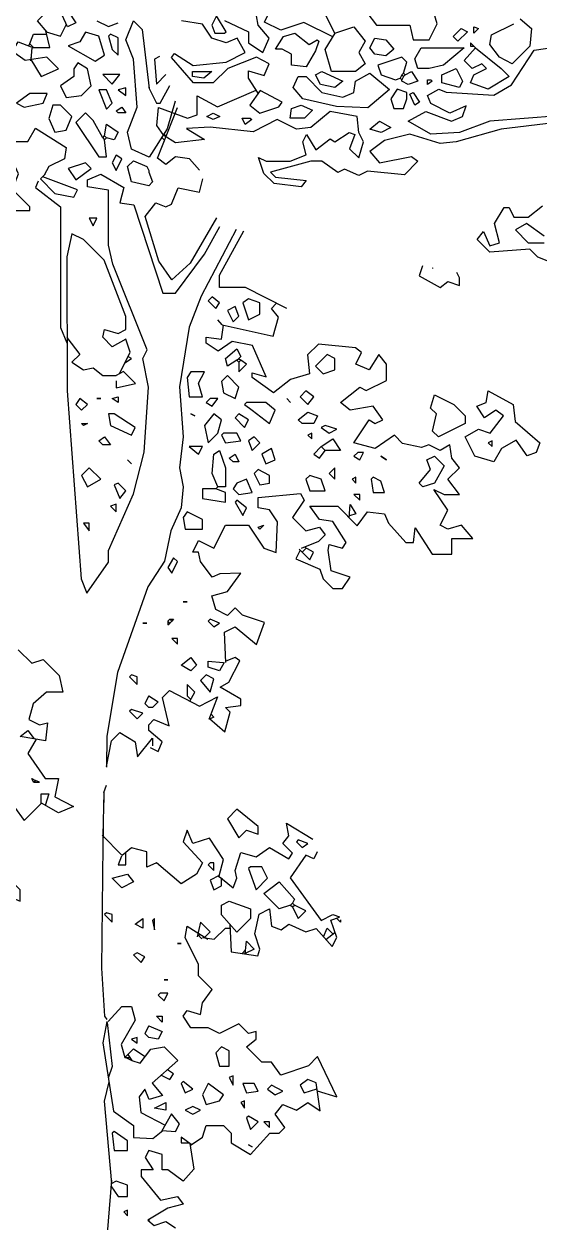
# Model space of a CAD drawing. Header units: metres. Extents: x -3.8 to 7.9, y -0.6 to 14.
# Drawn here: x 0.13 to 1.435, y 4.331 to 7.367 of the extents above; entities that cross this region are included whole.
import ezdxf

# ---------------------------------------------------------------- set-up
doc = ezdxf.new("R2010")
doc.units = ezdxf.units.M
doc.layers.add('ceco.net 88 green shadow', color=102, linetype='Continuous')
doc.layers.add('ceco.net 88 pair trees', color=7, linetype='Continuous')

msp = doc.modelspace()

# ---------------------------------------------------------------- linework, layer by layer
at = {"layer": 'ceco.net 88 green shadow', "linetype": 'Continuous'}
for p, q in [((0.6182, 7.3874), (0.6061, 7.3631)), ((0.6425, 7.3469), (0.6182, 7.3874)), ((1.3877, 7.3793), (1.4161, 7.355)), ((0.3152, 7.3747), (0.3444, 7.3601)), ((0.3444, 7.3601), (0.3687, 7.3698)), ((0.6061, 7.3631), (0.6142, 7.3429)), ((0.6385, 7.3429), (0.6425, 7.3469)), ((1.2176, 7.3348), (1.2379, 7.355)), ((1.2541, 7.3469), (1.2298, 7.3226)), ((1.2379, 7.355), (1.2541, 7.3469)), ((1.2703, 7.3429), (1.2703, 7.3591)), ((1.2703, 7.3591), (1.2824, 7.355)), ((1.2824, 7.355), (1.2703, 7.3429)), ((1.3148, 7.3388), (1.3715, 7.3672)), ((1.4161, 7.355), (1.412, 7.3105)), ((0.2715, 7.3212), (0.2423, 7.3115)), ((0.286, 7.3455), (0.2715, 7.3212)), ((0.3201, 7.3358), (0.286, 7.3455)), ((0.3346, 7.2872), (0.3201, 7.3358)), ((0.3492, 7.3407), (0.3444, 7.3358)), ((0.3444, 7.3358), (0.3541, 7.3018)), ((0.3687, 7.331), (0.3492, 7.3407)), ((0.3687, 7.2872), (0.3687, 7.331)), ((0.6142, 7.3429), (0.6385, 7.3429)), ((0.7681, 7.3024), (0.7883, 7.3348)), ((0.7883, 7.3348), (0.8167, 7.3429)), ((0.8167, 7.3429), (0.8531, 7.3145)), ((0.8531, 7.3145), (0.8734, 7.3267)), ((0.8774, 7.3226), (0.8693, 7.2983)), ((0.8734, 7.3267), (0.8774, 7.3226)), ((1.007, 7.3064), (1.0192, 7.3307)), ((1.0192, 7.3307), (1.0475, 7.3267)), ((1.0475, 7.3267), (1.0678, 7.3024)), ((1.2298, 7.3226), (1.2176, 7.3348)), ((1.2703, 7.3105), (1.2622, 7.3186)), ((1.2622, 7.3186), (1.2622, 7.3105)), ((1.3108, 7.3145), (1.3148, 7.3388)), ((0.2423, 7.3115), (0.3103, 7.2726)), ((0.3103, 7.2726), (0.3346, 7.2872)), ((0.3541, 7.3018), (0.3687, 7.2872)), ((0.7843, 7.3024), (0.7681, 7.3024)), ((0.8086, 7.2902), (0.7843, 7.3024)), ((0.8086, 7.2821), (0.8086, 7.2902)), ((0.8693, 7.2983), (0.845, 7.2578)), ((1.0192, 7.2902), (1.007, 7.3064)), ((1.0475, 7.2862), (1.0192, 7.2902)), ((1.0678, 7.3024), (1.0475, 7.2862)), ((1.1204, 7.2781), (1.1366, 7.3064)), ((1.1366, 7.3064), (1.246, 7.3064)), ((1.246, 7.3064), (1.1933, 7.2619)), ((1.246, 7.274), (1.2743, 7.3064)), ((1.2622, 7.3105), (1.2703, 7.3105)), ((1.2743, 7.3064), (1.2703, 7.3105)), ((1.2743, 7.3064), (1.3391, 7.2538)), ((1.3351, 7.2821), (1.3108, 7.3145)), ((1.412, 7.3105), (1.3675, 7.2659)), ((0.2666, 7.2678), (0.2569, 7.2532)), ((0.2909, 7.2532), (0.2666, 7.2678)), ((0.474, 7.284), (0.461, 7.2775)), ((0.461, 7.2775), (0.4659, 7.2143)), ((0.8086, 7.2619), (0.8086, 7.2821)), ((0.845, 7.2578), (0.8086, 7.2619)), ((1.088, 7.2821), (1.0273, 7.2619)), ((1.0273, 7.2619), (1.0354, 7.2376)), ((1.1002, 7.27), (1.088, 7.2821)), ((1.0921, 7.2416), (1.1002, 7.27)), ((1.1285, 7.2538), (1.1204, 7.2781)), ((1.1933, 7.2619), (1.1569, 7.2538)), ((1.2662, 7.2538), (1.246, 7.274)), ((1.2905, 7.2659), (1.2662, 7.2538)), ((1.3027, 7.2538), (1.2905, 7.2659)), ((1.3675, 7.2659), (1.3351, 7.2821)), ((0.2569, 7.2338), (0.2229, 7.2095)), ((0.2569, 7.2532), (0.2569, 7.2338)), ((0.3006, 7.2095), (0.2909, 7.2532)), ((0.3298, 7.2386), (0.3541, 7.2143)), ((0.3735, 7.2386), (0.3298, 7.2386)), ((0.3541, 7.2143), (0.3735, 7.2386)), ((0.4659, 7.2143), (0.49, 7.2385)), ((0.5575, 7.2335), (0.5575, 7.2457)), ((0.5575, 7.2457), (0.6061, 7.2457)), ((0.5858, 7.2295), (0.5575, 7.2335)), ((0.6061, 7.2457), (0.5858, 7.2295)), ((0.8693, 7.2376), (0.8855, 7.2457)), ((0.8815, 7.2133), (0.8693, 7.2376)), ((0.8855, 7.2457), (0.9382, 7.2214)), ((1.0354, 7.2376), (1.0718, 7.2254)), ((1.0718, 7.2254), (1.084, 7.2295)), ((1.088, 7.2376), (1.084, 7.2295)), ((1.088, 7.2254), (1.084, 7.2295)), ((1.0921, 7.2416), (1.088, 7.2376)), ((1.0921, 7.2335), (1.088, 7.2376)), ((1.0921, 7.2335), (1.088, 7.2254)), ((1.088, 7.2214), (1.088, 7.2254)), ((1.0961, 7.2376), (1.0921, 7.2416)), ((1.0961, 7.2376), (1.0921, 7.2335)), ((1.0961, 7.2376), (1.1123, 7.2457)), ((1.1123, 7.2457), (1.1285, 7.2214)), ((1.1488, 7.2538), (1.1285, 7.2538)), ((1.1569, 7.2538), (1.1488, 7.2538)), ((1.1528, 7.2133), (1.1528, 7.2254)), ((1.1528, 7.2254), (1.1609, 7.2254)), ((1.1609, 7.2254), (1.165, 7.2214)), ((1.1893, 7.2376), (1.2257, 7.2538)), ((1.1893, 7.2173), (1.1893, 7.2376)), ((1.2257, 7.2538), (1.2419, 7.2214)), ((1.2622, 7.2173), (1.2703, 7.2376)), ((1.2703, 7.2376), (1.3027, 7.2538)), ((1.3594, 7.2335), (1.3067, 7.2011)), ((1.3391, 7.2538), (1.3594, 7.2335)), ((0.2229, 7.2095), (0.2374, 7.1803)), ((0.2763, 7.1852), (0.3006, 7.2095)), ((0.3201, 7.1997), (0.3395, 7.1511)), ((0.3395, 7.1997), (0.3201, 7.1997)), ((0.3541, 7.1657), (0.3395, 7.1997)), ((0.3881, 7.2046), (0.3687, 7.1997)), ((0.3687, 7.1997), (0.3881, 7.1852)), ((0.3881, 7.1852), (0.3881, 7.2046)), ((0.4464, 7.2095), (0.4464, 7.2046)), ((0.9179, 7.2052), (0.8815, 7.2133)), ((0.9382, 7.2214), (0.9179, 7.2052)), ((1.0759, 7.2011), (1.0597, 7.1768)), ((1.1002, 7.193), (1.0759, 7.2011)), ((1.1042, 7.2133), (1.088, 7.2214)), ((1.1285, 7.2214), (1.1042, 7.2133)), ((1.165, 7.2214), (1.1528, 7.2133)), ((1.2338, 7.2052), (1.1893, 7.2173)), ((1.2419, 7.2214), (1.2338, 7.2052)), ((1.3067, 7.2011), (1.2622, 7.2173)), ((0.1451, 7.19), (0.1111, 7.1657)), ((0.1111, 7.1657), (0.1305, 7.156)), ((0.1305, 7.156), (0.1791, 7.1657)), ((0.1888, 7.19), (0.1451, 7.19)), ((0.1791, 7.1657), (0.1888, 7.19)), ((0.2374, 7.1803), (0.2763, 7.1852)), ((0.3395, 7.1511), (0.3541, 7.1657)), ((1.0597, 7.1768), (1.0678, 7.1525)), ((1.0921, 7.1525), (1.1002, 7.1768)), ((1.1002, 7.1768), (1.1002, 7.193)), ((1.1083, 7.189), (1.1164, 7.193)), ((1.1204, 7.1606), (1.1083, 7.189)), ((1.1164, 7.193), (1.1326, 7.1687)), ((1.1326, 7.1687), (1.1204, 7.1606)), ((0.2034, 7.1609), (0.1937, 7.1268)), ((0.2229, 7.1609), (0.2034, 7.1609)), ((0.252, 7.1317), (0.2229, 7.1609)), ((0.286, 7.1414), (0.2617, 7.1171)), ((0.3055, 7.122), (0.286, 7.1414)), ((0.3638, 7.1463), (0.3784, 7.156)), ((0.3687, 7.1414), (0.3638, 7.1463)), ((0.3881, 7.1414), (0.3687, 7.1414)), ((0.3784, 7.156), (0.3881, 7.1414)), ((0.5939, 7.1323), (0.6101, 7.1404)), ((0.6101, 7.1404), (0.6263, 7.1323)), ((0.8045, 7.1282), (0.8086, 7.1525)), ((0.8086, 7.1525), (0.8329, 7.1606)), ((0.8329, 7.1606), (0.8612, 7.1485)), ((0.8612, 7.1485), (0.841, 7.1282)), ((1.0678, 7.1525), (1.0921, 7.1525)), ((0.1937, 7.1268), (0.2083, 7.0928)), ((0.2374, 7.0977), (0.252, 7.1317)), ((0.2617, 7.1171), (0.3201, 7.0296)), ((0.3298, 7.0782), (0.3055, 7.122)), ((0.3346, 7.0831), (0.3395, 7.1123)), ((0.3395, 7.1123), (0.3687, 7.0928)), ((0.6101, 7.1242), (0.5939, 7.1323)), ((0.6263, 7.1323), (0.6101, 7.1242)), ((0.6911, 7.112), (0.683, 7.1282)), ((0.683, 7.1282), (0.7033, 7.1282)), ((0.7073, 7.1242), (0.6911, 7.112)), ((0.7033, 7.1282), (0.7073, 7.1242)), ((0.841, 7.1282), (0.8045, 7.1282)), ((1.007, 7.0999), (1.0313, 7.1201)), ((1.0313, 7.1201), (1.0597, 7.1039)), ((1.0597, 7.1039), (1.0354, 7.0918)), ((0.2083, 7.0928), (0.2374, 7.0977)), ((0.3298, 7.0782), (0.3346, 7.0831)), ((0.3298, 7.0782), (0.3346, 7.0734)), ((0.3346, 7.0831), (0.3395, 7.0782)), ((0.3346, 7.0734), (0.3395, 7.0782)), ((0.3395, 7.0296), (0.3346, 7.0734)), ((0.3589, 7.0734), (0.3395, 7.0782)), ((0.3687, 7.0928), (0.3589, 7.0734)), ((1.0354, 7.0918), (1.007, 7.0999)), ((0.286, 7.0151), (0.2423, 7.0005)), ((0.3006, 7.0005), (0.286, 7.0151)), ((0.3201, 7.0296), (0.3395, 7.0296)), ((0.3638, 7.0345), (0.3541, 7.0151)), ((0.3541, 7.0151), (0.3638, 6.9956)), ((0.3784, 7.0248), (0.3638, 7.0345)), ((0.3638, 6.9956), (0.3784, 7.0248)), ((0.393, 7.0053), (0.4075, 7.0199)), ((0.4075, 7.0199), (0.4416, 7.0053)), ((0.2423, 7.0005), (0.2617, 6.9713)), ((0.2617, 6.9713), (0.3006, 7.0005)), ((0.4027, 6.9665), (0.393, 7.0053)), ((0.4416, 7.0053), (0.4464, 6.9956)), ((0.4464, 6.9956), (0.4464, 6.9908)), ((0.4464, 6.9956), (0.4464, 6.9908)), ((0.4464, 6.9908), (0.4561, 6.9665)), ((0.4464, 6.9567), (0.4027, 6.9665)), ((0.4561, 6.9665), (0.4464, 6.9567)), ((0.2958, 6.8741), (0.3055, 6.8547)), ((0.3152, 6.8741), (0.2958, 6.8741)), ((0.3055, 6.8547), (0.3152, 6.8741)), ((1.1655, 6.749), (1.1657, 6.7478)), ((1.1657, 6.7478), (1.1676, 6.7485)), ((0.6068, 6.6749), (0.5971, 6.6651)), ((0.5971, 6.6651), (0.6165, 6.6457)), ((0.6262, 6.6603), (0.6068, 6.6749)), ((0.6165, 6.6457), (0.6262, 6.6603)), ((0.6651, 6.6506), (0.6457, 6.6408)), ((0.6748, 6.6263), (0.6651, 6.6506)), ((0.6991, 6.67), (0.6846, 6.6603)), ((0.6846, 6.6603), (0.6991, 6.6165)), ((0.7283, 6.6603), (0.6991, 6.67)), ((0.7283, 6.6311), (0.7283, 6.6603)), ((0.6457, 6.6408), (0.6603, 6.6117)), ((0.6603, 6.6117), (0.6748, 6.6263)), ((0.6991, 6.6165), (0.7283, 6.6311)), ((0.6408, 6.5193), (0.67, 6.5436)), ((0.67, 6.5436), (0.6797, 6.5242)), ((0.8984, 6.5291), (0.8692, 6.4999)), ((0.9178, 6.5193), (0.8984, 6.5291)), ((0.6457, 6.4999), (0.6408, 6.5193)), ((0.67, 6.5145), (0.6457, 6.4999)), ((0.67, 6.5145), (0.6748, 6.5193)), ((0.67, 6.5145), (0.6748, 6.5096)), ((0.6797, 6.5242), (0.6748, 6.5193)), ((0.6748, 6.5193), (0.6797, 6.5145)), ((0.6748, 6.5096), (0.6797, 6.5145)), ((0.6748, 6.5096), (0.6748, 6.4853)), ((0.6748, 6.4853), (0.6943, 6.5048)), ((0.6943, 6.5048), (0.6797, 6.5145)), ((0.8692, 6.4999), (0.8887, 6.4805)), ((0.9178, 6.4902), (0.9178, 6.5193)), ((0.5533, 6.4853), (0.5436, 6.4707)), ((0.5436, 6.4707), (0.5485, 6.4221)), ((0.5874, 6.4853), (0.5533, 6.4853)), ((0.5728, 6.4562), (0.5874, 6.4853)), ((0.6457, 6.4756), (0.6311, 6.461)), ((0.6748, 6.4464), (0.6457, 6.4756)), ((0.8887, 6.4805), (0.9178, 6.4902)), ((0.5825, 6.4221), (0.5728, 6.4562)), ((0.6311, 6.461), (0.636, 6.4319)), ((0.6651, 6.4173), (0.6748, 6.4464)), ((0.8449, 6.4367), (0.8304, 6.4221)), ((0.8644, 6.4221), (0.8449, 6.4367)), ((0.2715, 6.4173), (0.2617, 6.4027)), ((0.2909, 6.4027), (0.2715, 6.4173)), ((0.3152, 6.4173), (0.3249, 6.4173)), ((0.3249, 6.4173), (0.3152, 6.4173)), ((0.3541, 6.4173), (0.3687, 6.4221)), ((0.3687, 6.4076), (0.3541, 6.4173)), ((0.3687, 6.4221), (0.3687, 6.4076)), ((0.5485, 6.4221), (0.5825, 6.4221)), ((0.6019, 6.4173), (0.5922, 6.4076)), ((0.5922, 6.4076), (0.6068, 6.3978)), ((0.6214, 6.4173), (0.6019, 6.4173)), ((0.6068, 6.3978), (0.6214, 6.4173)), ((0.636, 6.4319), (0.6651, 6.4173)), ((0.6943, 6.4076), (0.6894, 6.4027)), ((0.7429, 6.4076), (0.6943, 6.4076)), ((0.7672, 6.3881), (0.7429, 6.4076)), ((0.7963, 6.4173), (0.8061, 6.4076)), ((0.8061, 6.4076), (0.7963, 6.4173)), ((0.8304, 6.4221), (0.8498, 6.4027)), ((0.8498, 6.4027), (0.8644, 6.4221)), ((1.1608, 6.393), (1.1706, 6.427)), ((1.1706, 6.427), (1.2192, 6.4027)), ((0.2617, 6.4027), (0.2763, 6.3881)), ((0.2763, 6.3881), (0.2909, 6.4027)), ((0.3444, 6.3784), (0.3492, 6.3492)), ((0.3589, 6.3784), (0.3444, 6.3784)), ((0.4124, 6.3444), (0.3589, 6.3784)), ((0.5533, 6.3784), (0.5631, 6.3735)), ((0.5631, 6.3735), (0.5533, 6.3784)), ((0.6117, 6.3784), (0.5874, 6.3492)), ((0.6311, 6.3638), (0.6117, 6.3784)), ((0.6748, 6.3784), (0.6651, 6.3687)), ((0.6991, 6.3638), (0.6748, 6.3784)), ((0.6894, 6.4027), (0.7089, 6.3881)), ((0.7089, 6.3881), (0.7526, 6.3541)), ((0.7526, 6.3541), (0.7672, 6.3881)), ((0.8255, 6.3638), (0.8498, 6.3833)), ((0.8498, 6.3833), (0.8741, 6.3735)), ((1.1754, 6.3784), (1.1608, 6.393)), ((1.1657, 6.3347), (1.1754, 6.3784)), ((1.2192, 6.4027), (1.2483, 6.3735)), ((0.2763, 6.3541), (0.2909, 6.3541)), ((0.2812, 6.3492), (0.2763, 6.3541)), ((0.2909, 6.3541), (0.2812, 6.3492)), ((0.3492, 6.3492), (0.4027, 6.3249)), ((0.4027, 6.3249), (0.4124, 6.3444)), ((0.5874, 6.3492), (0.5971, 6.3055)), ((0.6214, 6.3298), (0.6311, 6.3638)), ((0.6651, 6.3687), (0.6894, 6.3444)), ((0.6894, 6.3444), (0.6991, 6.3638)), ((0.8352, 6.3541), (0.8255, 6.3638)), ((0.8644, 6.3541), (0.8352, 6.3541)), ((0.8741, 6.3735), (0.8644, 6.3541)), ((0.8935, 6.3492), (0.8838, 6.3444)), ((0.8838, 6.3444), (0.9033, 6.3298)), ((0.9227, 6.3395), (0.8935, 6.3492)), ((1.2483, 6.3541), (1.1803, 6.3201)), ((1.2483, 6.3735), (1.2483, 6.3541)), ((0.3201, 6.3104), (0.3346, 6.3201)), ((0.3346, 6.3201), (0.3492, 6.3006)), ((0.5971, 6.3055), (0.6214, 6.3298)), ((0.636, 6.3298), (0.6311, 6.3249)), ((0.6311, 6.3249), (0.6408, 6.3055)), ((0.67, 6.3298), (0.636, 6.3298)), ((0.6797, 6.3104), (0.67, 6.3298)), ((0.7137, 6.3201), (0.6991, 6.3104)), ((0.7283, 6.3055), (0.7137, 6.3201)), ((0.8595, 6.3298), (0.8498, 6.3249)), ((0.8498, 6.3249), (0.8595, 6.3152)), ((0.8595, 6.3152), (0.8595, 6.3298)), ((0.8838, 6.2958), (0.913, 6.3152)), ((0.9033, 6.3298), (0.9227, 6.3395)), ((0.913, 6.3152), (0.9324, 6.2861)), ((1.1803, 6.3201), (1.1657, 6.3347)), ((0.3298, 6.3006), (0.3201, 6.3104)), ((0.3492, 6.3006), (0.3298, 6.3006)), ((0.5485, 6.2958), (0.5728, 6.2763)), ((0.5825, 6.2958), (0.5485, 6.2958)), ((0.5728, 6.2763), (0.5825, 6.2958)), ((0.6117, 6.2763), (0.6262, 6.2861)), ((0.6262, 6.2861), (0.6408, 6.2423)), ((0.6408, 6.3055), (0.6797, 6.3104)), ((0.6991, 6.3104), (0.7089, 6.2861)), ((0.7089, 6.2861), (0.7283, 6.3055)), ((0.7575, 6.2909), (0.7332, 6.2763)), ((0.7672, 6.2618), (0.7575, 6.2909)), ((0.8838, 6.2958), (0.8644, 6.2763)), ((0.879, 6.2666), (0.8935, 6.2861)), ((0.8838, 6.2958), (0.8935, 6.2861)), ((0.9324, 6.2861), (0.8935, 6.2861)), ((1.3164, 6.3104), (1.3066, 6.3055)), ((1.3066, 6.3055), (1.3164, 6.2958)), ((1.3164, 6.2958), (1.3164, 6.3104)), ((0.393, 6.2618), (0.4027, 6.252)), ((0.4027, 6.252), (0.393, 6.2618)), ((0.6068, 6.2277), (0.6117, 6.2763)), ((0.6505, 6.2666), (0.6651, 6.2763)), ((0.6603, 6.2569), (0.6505, 6.2666)), ((0.6748, 6.2569), (0.6603, 6.2569)), ((0.6651, 6.2763), (0.6748, 6.2569)), ((0.7332, 6.2763), (0.7429, 6.252)), ((0.7429, 6.252), (0.7672, 6.2618)), ((0.8644, 6.2763), (0.879, 6.2666)), ((0.9762, 6.2812), (0.9664, 6.2715)), ((0.9664, 6.2715), (0.981, 6.2618)), ((0.9907, 6.2812), (0.9762, 6.2812)), ((0.981, 6.2618), (0.9907, 6.2812)), ((1.0345, 6.2715), (1.0491, 6.2618)), ((1.0491, 6.2618), (1.0345, 6.2715)), ((1.1511, 6.2618), (1.1706, 6.2715)), ((1.1608, 6.2375), (1.1511, 6.2618)), ((1.1706, 6.2715), (1.1949, 6.2472)), ((0.2958, 6.2423), (0.2763, 6.2229)), ((0.3249, 6.2132), (0.2958, 6.2423)), ((0.6214, 6.1937), (0.6068, 6.2277)), ((0.6408, 6.2423), (0.6408, 6.1937)), ((0.7234, 6.2375), (0.7137, 6.2277)), ((0.7137, 6.2277), (0.7283, 6.1986)), ((0.7526, 6.2229), (0.7234, 6.2375)), ((0.9178, 6.2423), (0.9033, 6.2277)), ((0.9033, 6.2277), (0.9178, 6.2132)), ((0.9178, 6.2132), (0.9178, 6.2423)), ((1.1317, 6.2034), (1.1608, 6.2375)), ((1.1949, 6.2472), (1.1706, 6.2034)), ((0.2763, 6.2229), (0.2909, 6.1937)), ((0.2909, 6.1937), (0.3249, 6.2132)), ((0.3687, 6.2034), (0.3589, 6.1986)), ((0.3589, 6.1986), (0.3735, 6.1646)), ((0.3881, 6.184), (0.3687, 6.2034)), ((0.6165, 6.1889), (0.6214, 6.1937)), ((0.6408, 6.1937), (0.6214, 6.1937)), ((0.67, 6.2034), (0.6603, 6.1889)), ((0.6943, 6.2132), (0.67, 6.2034)), ((0.7089, 6.1791), (0.6943, 6.2132)), ((0.7283, 6.1986), (0.7526, 6.2034)), ((0.7526, 6.2034), (0.7526, 6.2229)), ((0.8547, 6.2229), (0.8449, 6.2132)), ((0.8449, 6.2132), (0.8547, 6.184)), ((0.8838, 6.2132), (0.8547, 6.2229)), ((0.8935, 6.184), (0.8838, 6.2132)), ((0.9713, 6.218), (0.9616, 6.2132)), ((0.9616, 6.2132), (0.9713, 6.2034)), ((0.9713, 6.2034), (0.9713, 6.218)), ((1.015, 6.218), (1.0102, 6.2132)), ((1.0102, 6.2132), (1.015, 6.1791)), ((1.0345, 6.2083), (1.015, 6.218)), ((1.0442, 6.1791), (1.0345, 6.2083)), ((1.1414, 6.1937), (1.1317, 6.2034)), ((1.1706, 6.2034), (1.1414, 6.1937)), ((0.3735, 6.1646), (0.3881, 6.184)), ((0.6165, 6.1889), (0.5825, 6.1889)), ((0.5825, 6.1889), (0.5825, 6.1646)), ((0.5825, 6.1646), (0.6408, 6.1548)), ((0.6408, 6.1791), (0.6165, 6.1889)), ((0.6408, 6.1548), (0.6408, 6.1791)), ((0.6603, 6.1889), (0.6748, 6.1743)), ((0.6748, 6.1743), (0.7089, 6.1791)), ((0.8547, 6.184), (0.8935, 6.184)), ((0.9664, 6.1743), (0.981, 6.1597)), ((0.981, 6.1743), (0.9664, 6.1743)), ((0.981, 6.1597), (0.981, 6.1743)), ((1.015, 6.1791), (1.0442, 6.1791)), ((0.3638, 6.15), (0.3492, 6.1451)), ((0.3492, 6.1451), (0.3638, 6.1305)), ((0.3638, 6.1305), (0.3638, 6.15)), ((0.67, 6.1597), (0.6651, 6.1548)), ((0.6651, 6.1548), (0.6846, 6.1208)), ((0.6943, 6.1403), (0.67, 6.1597)), ((0.6846, 6.1208), (0.6943, 6.1403)), ((0.5436, 6.1305), (0.5339, 6.116)), ((0.5339, 6.116), (0.5388, 6.0868)), ((0.5825, 6.1111), (0.5436, 6.1305)), ((0.5825, 6.0868), (0.5825, 6.1111)), ((0.2812, 6.1014), (0.2958, 6.0819)), ((0.2958, 6.1014), (0.2812, 6.1014)), ((0.2958, 6.0819), (0.2958, 6.1014)), ((0.5388, 6.0868), (0.5825, 6.0868)), ((0.7234, 6.0917), (0.738, 6.0965)), ((0.7283, 6.0868), (0.7234, 6.0917)), ((0.738, 6.0965), (0.7283, 6.0868)), ((0.5096, 6.0139), (0.495, 5.9896)), ((0.5193, 6.0042), (0.5096, 6.0139)), ((0.495, 5.9896), (0.5047, 5.975)), ((0.5047, 5.975), (0.5193, 6.0042)), ((0.5339, 5.9021), (0.5436, 5.9021)), ((0.5436, 5.9021), (0.5339, 5.9021)), ((0.4318, 5.8487), (0.4416, 5.8487)), ((0.4416, 5.8487), (0.4318, 5.8487)), ((0.495, 5.8535), (0.4999, 5.8584)), ((0.495, 5.8535), (0.495, 5.8438)), ((0.495, 5.8535), (0.4999, 5.8487)), ((0.495, 5.8438), (0.4999, 5.8487)), ((0.4999, 5.8584), (0.5096, 5.8584)), ((0.4999, 5.8584), (0.5047, 5.8535)), ((0.4999, 5.8487), (0.5047, 5.8535)), ((0.5096, 5.8584), (0.5047, 5.8535)), ((0.6019, 5.8584), (0.5971, 5.8535)), ((0.5971, 5.8535), (0.6117, 5.8389)), ((0.6262, 5.8487), (0.6019, 5.8584)), ((0.6117, 5.8389), (0.6262, 5.8487)), ((0.5047, 5.8098), (0.5193, 5.7952)), ((0.5193, 5.8098), (0.5047, 5.8098)), ((0.5193, 5.7952), (0.5193, 5.8098)), ((0.529, 5.7417), (0.5533, 5.7612)), ((0.5533, 5.7272), (0.529, 5.7417)), ((0.5533, 5.7612), (0.5679, 5.7417)), ((0.5679, 5.7417), (0.5533, 5.7272)), ((0.4027, 5.7174), (0.3978, 5.7126)), ((0.3978, 5.7126), (0.4173, 5.6931)), ((0.4173, 5.7126), (0.4027, 5.7174)), ((0.4173, 5.6931), (0.4173, 5.7126)), ((0.5922, 5.7174), (0.5776, 5.7029)), ((0.6117, 5.7077), (0.5922, 5.7174)), ((0.6019, 5.6737), (0.6117, 5.7077)), ((0.5776, 5.7029), (0.6019, 5.6737)), ((0.4464, 5.664), (0.4367, 5.6445)), ((0.4464, 5.664), (0.4707, 5.6494)), ((0.4707, 5.6494), (0.4561, 5.6348)), ((0.4027, 5.63), (0.3978, 5.6251)), ((0.3978, 5.6251), (0.4173, 5.6057)), ((0.4318, 5.6202), (0.4027, 5.63)), ((0.4173, 5.6057), (0.4318, 5.6202)), ((0.4367, 5.6445), (0.4464, 5.6348)), ((0.4561, 5.6348), (0.4464, 5.6348)), ((0.1548, 5.4453), (0.15, 5.455)), ((0.15, 5.455), (0.1597, 5.4501)), ((0.1548, 5.4453), (0.1597, 5.4501)), ((0.1548, 5.4453), (0.1694, 5.4453)), ((0.1694, 5.4453), (0.1597, 5.4501)), ((0.67, 5.3772), (0.6457, 5.3529)), ((0.7234, 5.3335), (0.67, 5.3772)), ((0.6457, 5.3529), (0.6748, 5.3043)), ((0.6748, 5.3043), (0.6943, 5.3238)), ((0.6943, 5.3238), (0.7234, 5.3141)), ((0.7234, 5.3141), (0.7234, 5.3335)), ((0.8255, 5.2995), (0.8206, 5.2946)), ((0.8206, 5.2946), (0.8352, 5.28)), ((0.8498, 5.2898), (0.8255, 5.2995)), ((0.8352, 5.28), (0.8498, 5.2898)), ((0.6019, 5.2412), (0.5971, 5.2363)), ((0.5971, 5.2363), (0.6117, 5.2217)), ((0.6117, 5.2412), (0.6019, 5.2412)), ((0.6117, 5.2217), (0.6117, 5.2412)), ((0.704, 5.2314), (0.6991, 5.2266)), ((0.6991, 5.2266), (0.7186, 5.1731)), ((0.7332, 5.2314), (0.704, 5.2314)), ((0.7477, 5.2023), (0.7332, 5.2314)), ((0.3541, 5.2023), (0.393, 5.212)), ((0.3784, 5.178), (0.3541, 5.2023)), ((0.4075, 5.1926), (0.3784, 5.178)), ((0.393, 5.212), (0.4075, 5.1926)), ((0.7186, 5.1731), (0.7477, 5.2023)), ((0.738, 5.1634), (0.7769, 5.1926)), ((0.7769, 5.1926), (0.8158, 5.1488)), ((0.7769, 5.1245), (0.738, 5.1634)), ((0.8061, 5.1342), (0.7769, 5.1245)), ((0.8061, 5.1342), (0.8109, 5.1391)), ((0.8061, 5.1342), (0.8109, 5.1294)), ((0.8158, 5.1488), (0.8109, 5.1391)), ((0.8109, 5.1391), (0.8158, 5.1342)), ((0.8109, 5.1294), (0.8158, 5.1342)), ((0.8449, 5.1197), (0.8158, 5.1342)), ((0.3395, 5.1148), (0.3346, 5.1099)), ((0.3346, 5.1099), (0.3541, 5.0905)), ((0.3541, 5.1099), (0.3395, 5.1148)), ((0.3541, 5.0905), (0.3541, 5.1099)), ((0.4124, 5.0856), (0.4318, 5.1002)), ((0.4318, 5.1002), (0.4318, 5.0759)), ((0.461, 5.1002), (0.4561, 5.0954)), ((0.461, 5.0711), (0.461, 5.1002)), ((0.8109, 5.1294), (0.8255, 5.1002)), ((0.8255, 5.1002), (0.8449, 5.1197)), ((0.4318, 5.0759), (0.4124, 5.0856)), ((0.4561, 5.0954), (0.461, 5.0711)), ((0.4173, 5.0127), (0.4075, 5.0079)), ((0.4367, 5.003), (0.4173, 5.0127)), ((0.5193, 5.037), (0.529, 5.037)), ((0.529, 5.037), (0.5193, 5.037)), ((0.4075, 5.0079), (0.427, 4.9884)), ((0.427, 4.9884), (0.4367, 5.003)), ((0.4853, 4.9447), (0.495, 4.9447)), ((0.495, 4.9447), (0.4853, 4.9447)), ((0.4756, 4.9107), (0.4707, 4.9058)), ((0.4707, 4.9058), (0.4853, 4.8912)), ((0.495, 4.9107), (0.4756, 4.9107)), ((0.4853, 4.8912), (0.495, 4.9107)), ((0.4464, 4.8281), (0.4367, 4.8086)), ((0.4464, 4.8281), (0.4804, 4.8135)), ((0.4659, 4.8524), (0.4804, 4.8524)), ((0.4804, 4.8378), (0.4659, 4.8524)), ((0.4804, 4.8524), (0.4804, 4.8378)), ((0.4173, 4.7989), (0.4027, 4.794)), ((0.4173, 4.7843), (0.4173, 4.7989)), ((0.4367, 4.8086), (0.4464, 4.7989)), ((0.4707, 4.794), (0.4464, 4.7989)), ((0.4804, 4.8135), (0.4707, 4.794)), ((0.4027, 4.794), (0.4173, 4.7843)), ((0.6311, 4.7746), (0.6165, 4.76)), ((0.6505, 4.7649), (0.6311, 4.7746)), ((0.6165, 4.76), (0.6262, 4.726)), ((0.6505, 4.726), (0.6505, 4.7649)), ((0.6262, 4.726), (0.6505, 4.726)), ((0.5339, 4.6871), (0.529, 4.6823)), ((0.529, 4.6823), (0.5388, 4.658)), ((0.5582, 4.6677), (0.5339, 4.6871)), ((0.5971, 4.6823), (0.5825, 4.6531)), ((0.636, 4.6531), (0.5971, 4.6823)), ((0.6603, 4.7017), (0.6505, 4.6968)), ((0.6505, 4.6968), (0.6603, 4.6774)), ((0.6603, 4.6774), (0.6603, 4.7017)), ((0.6846, 4.6823), (0.6943, 4.658)), ((0.7137, 4.6823), (0.6846, 4.6823)), ((0.7234, 4.6628), (0.7137, 4.6823)), ((0.7575, 4.6774), (0.7477, 4.6677)), ((0.7866, 4.6628), (0.7575, 4.6774)), ((0.5388, 4.658), (0.5582, 4.6677)), ((0.5825, 4.6531), (0.5922, 4.6288)), ((0.6262, 4.6385), (0.636, 4.6531)), ((0.6943, 4.658), (0.7234, 4.6628)), ((0.7477, 4.6677), (0.7672, 4.6531)), ((0.7672, 4.6531), (0.7866, 4.6628)), ((0.461, 4.6191), (0.4902, 4.6337)), ((0.4902, 4.6142), (0.461, 4.6191)), ((0.4902, 4.6337), (0.4902, 4.6142)), ((0.5582, 4.6239), (0.5388, 4.6142)), ((0.5388, 4.6142), (0.5582, 4.6045)), ((0.5776, 4.6142), (0.5582, 4.6239)), ((0.5582, 4.6045), (0.5776, 4.6142)), ((0.5922, 4.6288), (0.6262, 4.6385)), ((0.6894, 4.6385), (0.6797, 4.6337)), ((0.6797, 4.6337), (0.6894, 4.6191)), ((0.6894, 4.6191), (0.6894, 4.6385)), ((0.6991, 4.5996), (0.6943, 4.5948)), ((0.6943, 4.5948), (0.704, 4.5656)), ((0.7234, 4.5851), (0.6991, 4.5996)), ((0.704, 4.5656), (0.7234, 4.5851)), ((0.738, 4.5851), (0.7526, 4.5705)), ((0.7526, 4.5851), (0.738, 4.5851)), ((0.7526, 4.5705), (0.7526, 4.5851)), ((0.3589, 4.5608), (0.3541, 4.5559)), ((0.3541, 4.5559), (0.3589, 4.5122)), ((0.393, 4.5365), (0.3589, 4.5608)), ((0.393, 4.5122), (0.393, 4.5365)), ((0.6991, 4.5267), (0.7089, 4.5219)), ((0.7089, 4.5219), (0.6991, 4.5267)), ((0.3589, 4.5122), (0.393, 4.5122)), ((0.393, 4.3615), (0.3832, 4.3566)), ((0.3832, 4.3566), (0.393, 4.3469)), ((0.393, 4.3469), (0.393, 4.3615)), ((0.4464, 4.3372), (0.4464, 4.3323))]:
    msp.add_line(p, q, dxfattribs=at)
at = {"layer": 'ceco.net 88 pair trees', "linetype": 'Continuous'}
for p, q in [((0.1548, 7.3067), (0.1451, 7.3164)), ((0.1505, 7.3059), (0.1478, 7.2763)), ((0.1475, 7.2729), (0.1485, 7.2826)), ((0.5138, 7.1711), (0.4928, 7.1008)), ((0.4685, 7.0265), (0.5193, 7.1553)), ((0.4792, 7.0795), (0.4865, 7.0722)), ((0.4848, 7.0882), (0.4907, 7.0826)), ((0.184, 6.9859), (0.1718, 6.9738)), ((0.6326, 6.6044), (0.6214, 6.6165)), ((0.8352, 6.0285), (0.8454, 6.0387)), ((0.3329, 5.4193), (0.3395, 5.4382)), ((0.3329, 5.4193), (0.33, 5.3092)), ((0.3325, 5.4013), (0.3317, 5.385)), ((0.3312, 5.3529), (0.3308, 5.3043)), ((0.3281, 5.3111), (0.3784, 5.2606)), ((0.6335, 5.1999), (0.6214, 5.2071)), ((0.5774, 5.0907), (0.5694, 5.0533)), ((0.5706, 5.0587), (0.581, 5.0482)), ((0.5728, 5.0565), (0.5764, 5.0604)), ((0.8955, 5.0468), (0.9183, 5.0643)), ((0.6836, 5.0118), (0.6919, 5.0203)), ((0.3857, 4.7479), (0.3986, 4.7479)), ((0.3881, 4.7479), (0.4034, 4.7401)), ((0.3935, 4.7557), (0.4037, 4.7401))]:
    msp.add_line(p, q, dxfattribs=at)
for points in [[(0.1888, 7.3455), (0.1645, 7.3747), (0.1986, 7.4087), (0.2272, 7.3898)], [(0.9126, 7.3336), (0.8391, 7.37), (0.781, 7.3506), (0.7397, 7.3712), (0.7517, 7.3953), (0.7984, 7.4152)], [(0.9183, 7.3425), (0.889, 7.401), (0.844, 7.3919), (0.7928, 7.4105)], [(1.0232, 7.3631), (1.1083, 7.3631), (1.1164, 7.3267), (1.1569, 7.3267), (1.1771, 7.3672), (1.169, 7.3955), (1.1812, 7.4198), (1.169, 7.4279), (1.0915, 7.3963), (1.0171, 7.4182), (0.9989, 7.3955), (1.0232, 7.3631)], [(0.2277, 7.3893), (0.2423, 7.399), (0.2617, 7.3698), (0.2408, 7.3594), (0.2272, 7.389)], [(0.6385, 7.3753), (0.6992, 7.3469), (0.6992, 7.3186), (0.7357, 7.2943), (0.7519, 7.3307), (0.7235, 7.3631), (0.7195, 7.3874)], [(0.15, 7.3067), (0.1959, 7.3067), (0.1854, 7.3494)], [(0.1864, 7.3463), (0.2229, 7.3358), (0.2379, 7.366)], [(0.4928, 7.1008), (0.4476, 7.0292), (0.4027, 7.0491), (0.393, 7.0928), (0.4173, 7.156), (0.4075, 7.2775), (0.3881, 7.3261), (0.4075, 7.3747), (0.4299, 7.3523), (0.4474, 7.2027), (0.4659, 7.1657), (0.4756, 7.1657), (0.4999, 7.2103)], [(0.7239, 7.1908), (0.6992, 7.2293), (0.6992, 7.2479), (0.7393, 7.2364), (0.7519, 7.2659), (0.7195, 7.2821), (0.6466, 7.2538), (0.6101, 7.2173), (0.5597, 7.2173), (0.5044, 7.2813), (0.5115, 7.292), (0.5587, 7.2617), (0.6425, 7.27), (0.6911, 7.2943), (0.6709, 7.3307), (0.6425, 7.3186), (0.6061, 7.3307), (0.5828, 7.3657), (0.5293, 7.3749)], [(0.9179, 7.3429), (0.9665, 7.3591), (0.9949, 7.3226), (0.9787, 7.2943), (0.9949, 7.2659), (0.9706, 7.2457), (0.9092, 7.2457), (0.8932, 7.3018), (0.9185, 7.3431)], [(0.1478, 7.2763), (0.1743, 7.2338), (0.218, 7.2532), (0.1884, 7.2826), (0.1337, 7.2739), (0.1014, 7.2969), (0.1159, 7.3212), (0.1485, 7.3084)], [(0.1436, 7.313), (0.1548, 7.3407), (0.1876, 7.3407)], [(1.4851, 7.1337), (1.3108, 7.1201), (1.2338, 7.0918), (1.1609, 7.0877), (1.1042, 7.1201), (1.1488, 7.1444), (1.2136, 7.1201), (1.2419, 7.1323), (1.2508, 7.1592), (1.2091, 7.1406), (1.1609, 7.1647), (1.1528, 7.1849), (1.1812, 7.2011), (1.2002, 7.1936), (1.3207, 7.1859), (1.3656, 7.2123), (1.4229, 7.3003), (1.4803, 7.309)], [(1.0017, 7.1537), (0.922, 7.1576), (0.8369, 7.1768), (0.8126, 7.2052), (0.8248, 7.2335), (0.845, 7.2335), (0.8855, 7.193), (0.9382, 7.1809), (0.9665, 7.193), (0.9706, 7.2214), (1.007, 7.2416), (1.0566, 7.2003), (1.0017, 7.1537)], [(1.4732, 7.1161), (1.3391, 7.0999), (1.2257, 7.0675), (1.1852, 7.0634), (1.1083, 7.0877), (1.0435, 7.0715), (1.007, 7.0432), (1.0313, 7.0148), (1.1123, 7.031), (1.1285, 7.0189), (1.0943, 6.9846), (1.0009, 6.9936), (0.9787, 6.9824), (0.9422, 6.9986), (0.926, 6.9905), (0.8855, 7.0189), (0.8572, 7.0191), (0.7553, 6.9911), (0.7681, 6.9784), (0.845, 6.9703), (0.8329, 6.9541), (0.764, 6.9622), (0.7385, 6.9879), (0.7247, 7.0284), (0.7438, 7.0189), (0.8045, 7.0189), (0.845, 7.0351), (0.8369, 7.0675), (0.8466, 7.0869), (0.8697, 7.0476), (0.9058, 7.0756), (0.9179, 7.0675), (0.9544, 7.0918), (0.9689, 7.0869), (0.9552, 7.0505), (0.9787, 7.027), (0.9908, 7.0675), (0.9787, 7.0918), (0.9746, 7.1323), (0.9058, 7.1444), (0.8572, 7.1039), (0.8207, 7.0999), (0.7721, 7.1242), (0.7108, 7.0934), (0.6022, 7.1047), (0.5425, 7.1017), (0.5876, 7.0737), (0.5139, 7.0652), (0.4846, 7.0837), (0.4673, 7.1094), (0.4712, 7.1547), (0.5447, 7.128), (0.5696, 7.1363), (0.5696, 7.1841), (0.6206, 7.157), (0.7191, 7.1987)], [(0.7292, 7.1983), (0.7029, 7.161), (0.7276, 7.1404), (0.7762, 7.1566), (0.7843, 7.1687), (0.7292, 7.1983)], [(0.0435, 6.9162), (0.0729, 6.8557), (0.1014, 6.8936), (0.1451, 6.8936), (0.1451, 6.9033), (0.1014, 6.947), (0.1164, 6.9871), (0.0834, 7.0595), (0.1014, 7.0685), (0.1402, 7.0685), (0.1597, 7.1025), (0.2374, 7.0539), (0.2326, 7.0248), (0.1937, 7.0053), (0.1816, 6.9835)], [(0.5753, 6.9964), (0.5495, 7.0245), (0.5145, 7.0296), (0.4902, 7.0102), (0.4685, 7.0265)], [(0.3721, 6.48), (0.399, 6.5354), (0.3881, 6.5679), (0.3541, 6.5485), (0.3298, 6.5728), (0.3346, 6.5922), (0.3687, 6.5825), (0.3881, 6.5922), (0.3881, 6.6255), (0.3337, 6.7682), (0.2812, 6.8207), (0.252, 6.8352), (0.2387, 6.7769), (0.2394, 6.437), (0.2754, 5.9604), (0.2897, 5.9247), (0.3444, 6.0027), (0.3444, 6.0324), (0.408, 6.1762), (0.4348, 6.2814), (0.4457, 6.4464), (0.4318, 6.5193), (0.4425, 6.5407), (0.3551, 6.758), (0.3444, 6.8061), (0.3444, 6.9451), (0.2909, 6.9543), (0.2909, 6.9713), (0.3249, 6.9859), (0.3832, 6.9519), (0.3735, 6.913), (0.409, 6.9079), (0.4819, 6.6846), (0.5145, 6.6846), (0.5879, 6.783), (0.6268, 6.8538)], [(0.166, 6.9682), (0.1597, 6.9519), (0.2229, 6.9033), (0.2229, 6.5971), (0.2391, 6.559)], [(0.1718, 6.9738), (0.2083, 6.9373), (0.2569, 6.9276), (0.2661, 6.9463), (0.1777, 6.9796)], [(0.618, 6.8755), (0.5516, 6.7609), (0.5047, 6.7186), (0.4717, 6.7657), (0.4377, 6.879), (0.4644, 6.9137), (0.4902, 6.9033), (0.5043, 6.9103), (0.5208, 6.9514), (0.5747, 6.9405), (0.5832, 6.9741)], [(1.4728, 6.7597), (1.4323, 6.7759), (1.412, 6.7961), (1.3108, 6.788), (1.2784, 6.8204), (1.2946, 6.8407), (1.3108, 6.8042), (1.3351, 6.8123), (1.3229, 6.8609), (1.3472, 6.9014), (1.3594, 6.9014), (1.3715, 6.8771), (1.408, 6.8771), (1.4444, 6.9055)], [(1.4485, 6.8285), (1.4039, 6.8609), (1.3756, 6.8447), (1.408, 6.8123), (1.4485, 6.8123)], [(0.6679, 6.8458), (0.5793, 6.6766), (0.5487, 6.5983), (0.5242, 6.4474), (0.5339, 6.3201), (0.5242, 6.2423), (0.5339, 6.1937), (0.529, 6.1403), (0.5023, 6.0824), (0.4863, 6.0056), (0.444, 5.9405), (0.3672, 5.723), (0.34, 5.5619), (0.3393, 5.4837)], [(0.7963, 6.6457), (0.6916, 6.6992), (0.6262, 6.6992), (0.6262, 6.7303), (0.6871, 6.8421)], [(1.1402, 6.7539), (1.1317, 6.7283), (1.1851, 6.6992), (1.2046, 6.7137), (1.2337, 6.704), (1.2337, 6.7235), (1.227, 6.737)], [(0.6326, 6.6044), (0.7616, 6.5757), (0.7754, 6.6233), (0.7575, 6.6457), (0.7696, 6.6581)], [(0.8304, 6.0333), (0.8192, 6.0112), (0.8804, 5.985), (0.8887, 5.9604), (0.913, 5.9361), (0.9373, 5.9361), (0.9567, 5.9653), (0.9091, 5.9811), (0.9011, 6.0331), (0.9033, 6.0479), (0.9373, 6.0382), (0.947, 6.0528), (0.913, 6.1062), (0.879, 6.1111), (0.8547, 6.1451), (0.9254, 6.1451), (0.9749, 6.0951), (1.0005, 6.1305), (1.0442, 6.1257), (1.0539, 6.1014), (1.0977, 6.0528), (1.1171, 6.0528), (1.1217, 6.09), (1.1645, 6.0236), (1.2143, 6.0236), (1.2143, 6.0625), (1.2678, 6.0625), (1.2386, 6.0965), (1.2046, 6.0868), (1.1851, 6.0965), (1.2041, 6.1349), (1.1691, 6.1872), (1.1949, 6.1743), (1.2337, 6.1743), (1.2046, 6.2132), (1.2337, 6.2423), (1.2143, 6.2666), (1.2094, 6.3006), (1.1851, 6.2861), (1.156, 6.3006), (1.1373, 6.2931), (1.0896, 6.3038), (1.069, 6.3247), (1.0204, 6.2909), (0.9664, 6.3055), (1.0053, 6.3638), (1.0199, 6.3541), (1.0393, 6.3638), (1.015, 6.3978), (0.9567, 6.3881), (0.9324, 6.4076), (0.981, 6.4464), (0.9978, 6.4382), (1.0491, 6.4632), (1.0491, 6.5048), (1.0296, 6.5291), (1.0053, 6.4902), (0.9713, 6.5048), (0.9859, 6.5339), (0.9701, 6.5456), (0.8763, 6.5556), (0.8488, 6.5281), (0.8539, 6.4802), (0.8061, 6.4659), (0.7623, 6.4319), (0.7089, 6.4707), (0.7089, 6.4824), (0.7443, 6.4727), (0.7094, 6.5522), (0.6576, 6.5624), (0.6228, 6.5378), (0.5922, 6.5582), (0.5922, 6.5728), (0.6311, 6.5679), (0.6362, 6.6034)], [(0.2391, 6.5721), (0.2715, 6.5291), (0.252, 6.5096), (0.2812, 6.4902), (0.3055, 6.495), (0.3298, 6.4756), (0.3643, 6.4756)], [(0.3857, 6.5079), (0.4027, 6.5193), (0.3935, 6.524)], [(0.3638, 6.4627), (0.3638, 6.4445), (0.4129, 6.4554), (0.3828, 6.4858), (0.3643, 6.4756)], [(1.2726, 6.2715), (1.2483, 6.3201), (1.2823, 6.3395), (1.3115, 6.3298), (1.3455, 6.3735), (1.3261, 6.3881), (1.2969, 6.3687), (1.2775, 6.3978), (1.3018, 6.4076), (1.3066, 6.4367), (1.3698, 6.4027), (1.3747, 6.359), (1.4379, 6.3055), (1.4281, 6.2812), (1.4055, 6.2722), (1.3778, 6.3123), (1.3407, 6.2909), (1.3212, 6.2569), (1.2726, 6.2715)], [(0.642, 5.7485), (0.6386, 5.8258), (0.6651, 5.8389), (0.7198, 5.7942), (0.7395, 5.8501), (0.6841, 5.8686), (0.6651, 5.8875), (0.6457, 5.8681), (0.6165, 5.8827), (0.6063, 5.9179), (0.6462, 5.9289), (0.6797, 5.975), (0.6265, 5.9731), (0.6068, 5.9653), (0.5776, 6.0042), (0.5728, 6.0285), (0.5582, 6.0285), (0.5728, 6.0576), (0.6117, 6.0382), (0.6408, 6.0965), (0.6991, 6.0965), (0.738, 6.0382), (0.7696, 6.0278), (0.773, 6.1048), (0.7526, 6.1354), (0.7234, 6.1403), (0.7234, 6.1665), (0.8313, 6.1772), (0.8401, 6.1597), (0.8109, 6.116), (0.8449, 6.0819), (0.879, 6.0917), (0.8935, 6.0722), (0.8763, 6.055), (0.8326, 6.0377)], [(0.9545, 6.1155), (0.9572, 6.1493), (0.9713, 6.1257), (0.955, 6.1203)], [(0.8279, 6.0358), (0.8547, 6.009), (0.8641, 6.0282), (0.8413, 6.0411)], [(0.1159, 5.7806), (0.15, 5.7466), (0.1791, 5.7563), (0.2197, 5.7157), (0.2292, 5.6737), (0.1874, 5.6737), (0.1539, 5.6443), (0.1427, 5.6045), (0.1694, 5.5911), (0.1901, 5.5962), (0.1847, 5.5505), (0.1203, 5.5614), (0.1402, 5.5765), (0.1563, 5.5554)], [(0.6372, 5.7488), (0.6262, 5.7272), (0.5971, 5.7369), (0.5971, 5.7522), (0.6347, 5.749)], [(0.6002, 5.6071), (0.6394, 5.5729), (0.6527, 5.6229), (0.6408, 5.6348), (0.6797, 5.6397), (0.6797, 5.6555), (0.6277, 5.6863), (0.6493, 5.6992), (0.6773, 5.7529), (0.6651, 5.7612), (0.6418, 5.752)], [(0.4501, 5.5333), (0.4707, 5.523), (0.4804, 5.5473), (0.4464, 5.5765), (0.4464, 5.5911), (0.4598, 5.6045), (0.4984, 5.5882), (0.4817, 5.6603), (0.4987, 5.6776), (0.5747, 5.6382), (0.6209, 5.6613), (0.599, 5.6042)], [(0.5504, 5.6506), (0.5633, 5.6735), (0.5436, 5.6931), (0.5436, 5.664), (0.5529, 5.6548)], [(0.6044, 5.6178), (0.6117, 5.6105), (0.6019, 5.6057)], [(0.3395, 5.489), (0.3395, 5.4849), (0.3519, 5.55), (0.3735, 5.5716), (0.4124, 5.5473), (0.4178, 5.5094), (0.4561, 5.5571), (0.4561, 5.5376)], [(0.1611, 5.5546), (0.1402, 5.5182), (0.184, 5.455), (0.218, 5.455), (0.2088, 5.4086), (0.2559, 5.3838), (0.2182, 5.3675), (0.1745, 5.3921)], [(0.0785, 4.3297), (0.0656, 4.4832), (0.0722, 4.5316), (0.0576, 4.5899), (0.0673, 4.6531), (0.0625, 4.8426), (0.0479, 4.9401), (0.0528, 5.144), (0.0868, 5.1585), (0.1208, 5.144), (0.1208, 5.1731), (0.0868, 5.2071), (0.0972, 5.2283), (0.0455, 5.2599), (0.0416, 5.4484), (0.0285, 5.4793), (0.0464, 5.4883), (0.1062, 5.4635), (0.1062, 5.4501), (0.0819, 5.4161), (0.1305, 5.3481), (0.1743, 5.3918)], [(0.1743, 5.3923), (0.1743, 5.4161), (0.1937, 5.4161), (0.184, 5.3867)], [(0.3312, 5.3627), (0.3269, 4.9741), (0.3346, 4.8524), (0.34, 4.8441)], [(0.6253, 5.2081), (0.6357, 5.2499), (0.6005, 5.3039), (0.5582, 5.2898), (0.5436, 5.3238), (0.5339, 5.2946), (0.5825, 5.2412), (0.5679, 5.212), (0.529, 5.1877), (0.4661, 5.2409), (0.4416, 5.23), (0.4416, 5.2686), (0.4032, 5.2793), (0.3794, 5.2596)], [(0.6335, 5.1999), (0.6603, 5.178), (0.67, 5.2023), (0.6651, 5.2217), (0.6802, 5.2669), (0.7191, 5.2562), (0.7526, 5.28), (0.8012, 5.2509), (0.8109, 5.2655), (0.7866, 5.2898), (0.8012, 5.3092), (0.7959, 5.3418), (0.8625, 5.3007)], [(0.3772, 5.2577), (0.3687, 5.2363), (0.3881, 5.2363), (0.3881, 5.2669)], [(0.8734, 5.2689), (0.8644, 5.2509), (0.8442, 5.2608), (0.8048, 5.2035), (0.8833, 5.0951), (0.913, 5.1099), (0.9298, 5.1044)], [(0.6248, 5.2088), (0.6019, 5.1974), (0.6117, 5.1731), (0.6311, 5.1828), (0.6311, 5.2023)], [(0.6505, 5.144), (0.704, 5.1245), (0.704, 5.1002), (0.6695, 5.0657), (0.6311, 5.1092), (0.6311, 5.1342), (0.6505, 5.144)], [(0.652, 5.0856), (0.6552, 5.0159), (0.723, 5.0059), (0.7283, 5.0225), (0.7154, 5.0611), (0.7264, 5.1114), (0.7526, 5.1245), (0.7575, 5.0808), (0.7818, 5.0711), (0.8012, 5.0856), (0.8449, 5.0662), (0.8707, 5.075), (0.9113, 5.0288), (0.9227, 5.0516), (0.9081, 5.0956), (0.9301, 5.1033)], [(0.9324, 5.0966), (0.9324, 5.0905), (0.9222, 5.1007)], [(0.8736, 4.6631), (0.9227, 4.6482), (0.8741, 4.7503), (0.851, 4.7272), (0.7808, 4.7029), (0.7575, 4.7357), (0.7332, 4.7357), (0.6943, 4.7746), (0.7186, 4.794), (0.7186, 4.8135), (0.6991, 4.8086), (0.6748, 4.8329), (0.6262, 4.8086), (0.5971, 4.8232), (0.5533, 4.8232), (0.5339, 4.8524), (0.5436, 4.8669), (0.5776, 4.8572), (0.5825, 4.8864), (0.6068, 4.9204), (0.5728, 4.9544), (0.5728, 4.9836), (0.5388, 5.0516), (0.5436, 5.0808), (0.5966, 5.0477)], [(0.5774, 5.0907), (0.6019, 5.0662), (0.5886, 5.0528)], [(0.5825, 5.0516), (0.6122, 5.0473), (0.6408, 5.0759), (0.6522, 5.0759)], [(0.8894, 5.0536), (0.8984, 5.0759), (0.9137, 5.0606)], [(0.6911, 5.0106), (0.6938, 5.0424), (0.7137, 5.0225), (0.6911, 5.0113)], [(0.3434, 4.8392), (0.3779, 4.8767), (0.4027, 4.8767), (0.4124, 4.8426), (0.3767, 4.7812), (0.3857, 4.7479)], [(0.3407, 4.8388), (0.33, 4.7848), (0.3568, 4.6123), (0.4075, 4.5753), (0.4075, 4.545), (0.4571, 4.543), (0.4821, 4.5632)], [(0.341, 4.8368), (0.3538, 4.7255), (0.3439, 4.6954)], [(0.3857, 4.7479), (0.4075, 4.7697), (0.4372, 4.7501)], [(0.4039, 4.7401), (0.4246, 4.7335), (0.4518, 4.769), (0.4853, 4.7746), (0.5201, 4.7399), (0.4554, 4.6832), (0.4814, 4.6516), (0.4474, 4.6412), (0.4367, 4.6677), (0.4221, 4.6482), (0.4265, 4.6086), (0.488, 4.5763)], [(0.478, 4.7029), (0.4999, 4.692), (0.5096, 4.7066), (0.4941, 4.7168)], [(0.3453, 4.6862), (0.3332, 4.6371), (0.3524, 4.4288)], [(0.5512, 4.5253), (0.5825, 4.5462), (0.5922, 4.5753), (0.636, 4.5753), (0.6554, 4.5559), (0.6554, 4.5316), (0.7047, 4.502), (0.7536, 4.5559), (0.7769, 4.5559), (0.7915, 4.5705), (0.7672, 4.6045), (0.7866, 4.6288), (0.8206, 4.6142), (0.8498, 4.6337), (0.8807, 4.613), (0.8707, 4.6837), (0.8498, 4.692), (0.8304, 4.6774), (0.8401, 4.658), (0.8726, 4.6689)], [(0.4807, 4.5632), (0.5142, 4.5603), (0.5242, 4.5802), (0.5043, 4.605), (0.479, 4.5605)], [(0.5504, 4.5297), (0.5604, 4.4653), (0.5339, 4.4344), (0.495, 4.4636), (0.4804, 4.4636), (0.4804, 4.5024), (0.4464, 4.5122), (0.4374, 4.4944), (0.4574, 4.4636), (0.427, 4.4636), (0.427, 4.4466), (0.4766, 4.386), (0.5193, 4.3955), (0.5339, 4.3761), (0.495, 4.3664), (0.4442, 4.3357), (0.4605, 4.3224), (0.4902, 4.3323), (0.5142, 4.3163)], [(0.5538, 4.5272), (0.529, 4.5464), (0.529, 4.5316), (0.548, 4.5316)], [(0.3517, 4.4371), (0.338, 4.2604), (0.365, 4.1239), (0.3728, 4.0517), (0.3881, 4.031), (0.4027, 4.0359), (0.4464, 3.9921), (0.4707, 4.0067), (0.5436, 4.0116), (0.5776, 3.9776), (0.5964, 4.0058), (0.6493, 3.9817), (0.6165, 4.031), (0.6384, 4.0529), (0.6501, 4.0947), (0.5995, 4.1132), (0.5759, 4.0684), (0.529, 4.0893), (0.5679, 4.1331), (0.5679, 4.172), (0.5825, 4.2011), (0.6262, 4.1817), (0.6408, 4.2157), (0.67, 4.2157)], [(0.3507, 4.4227), (0.3687, 4.3955), (0.393, 4.3955), (0.393, 4.4247), (0.3638, 4.4344), (0.3509, 4.4281)]]:
    msp.add_lwpolyline(points, dxfattribs=at)

doc.saveas('drawing.dxf')
